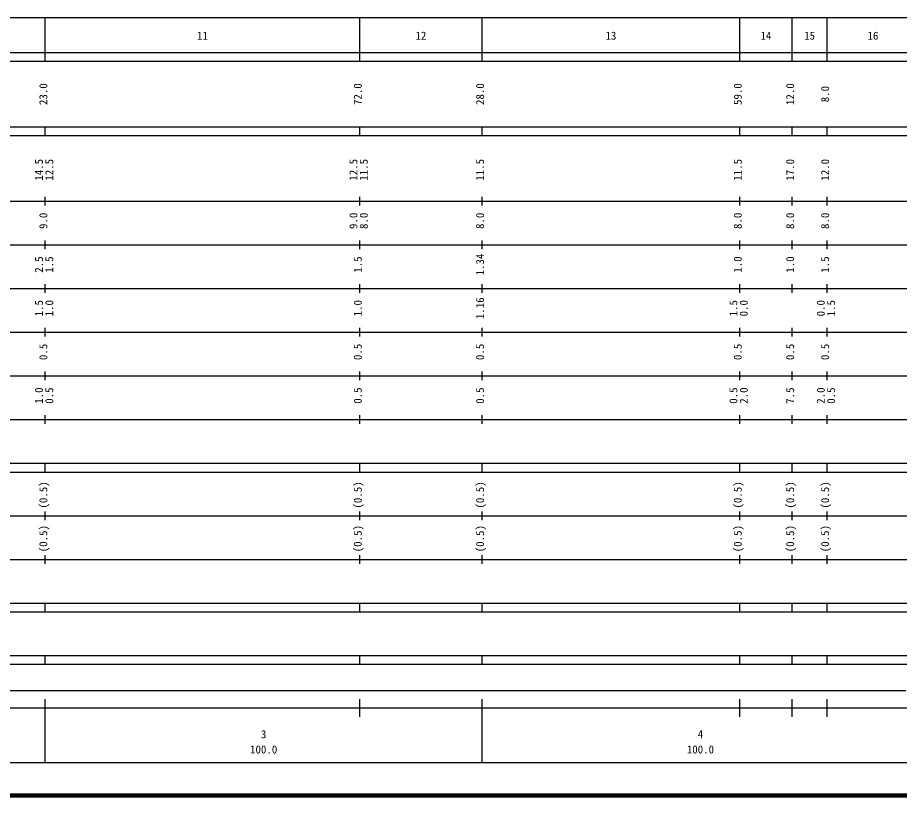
# Model space of a CAD drawing. Units: millimetres on the paper, enlarged 1000 times. Extents: x 40000 to 680000, y 20000 to 380000.
# Drawn here: x 261662 to 463542, y 20000 to 198000 of the extents above; entities that cross this region are included whole.
import ezdxf
from ezdxf.enums import TextEntityAlignment as Align

# ---------------------------------------------------------------- set-up
doc = ezdxf.new("R2010")
doc.units = ezdxf.units.MM
doc.header["$LTSCALE"] = 1000
doc.layers.add('M-TTL', color=2, linetype='Continuous', lineweight=140)
doc.layers.add('M-TTL-BAND', color=7, linetype='Continuous', lineweight=25)
doc.styles.add('ＭＳ ゴシック', font='')
doc.styles.get('ＭＳ ゴシック').set_extended_font_data('MS Gothic')

msp = doc.modelspace()

# ---------------------------------------------------------------- linework, layer by layer
at = {"layer": 'M-TTL'}
msp.add_line((40000, 20000), (680000, 20000), dxfattribs=at)
at = {"layer": 'M-TTL-BAND'}
for p, q in [((68000, 198000), (579000, 198000)), ((268000, 188000), (268000, 198000)), ((340000, 188000), (340000, 198000)), ((368000, 188000), (368000, 198000)), ((427000, 188000), (427000, 198000)), ((439000, 188000), (439000, 198000)), ((447000, 188000), (447000, 198000)), ((40000, 190000), (579000, 190000)), ((40000, 188000), (579000, 188000)), ((40000, 173000), (579000, 173000)), ((268000, 171000), (268000, 173000)), ((340000, 171000), (340000, 173000)), ((368000, 171000), (368000, 173000)), ((427000, 171000), (427000, 173000)), ((439000, 171000), (439000, 173000)), ((447000, 171000), (447000, 173000)), ((40000, 171000), (579000, 171000)), ((40000, 156000), (579000, 156000)), ((268000, 155000), (268000, 157000)), ((340000, 155000), (340000, 157000)), ((368000, 155000), (368000, 157000)), ((427000, 155000), (427000, 157000)), ((439000, 155000), (439000, 157000)), ((447000, 155000), (447000, 157000)), ((46000, 146000), (579000, 146000)), ((268000, 145000), (268000, 147000)), ((340000, 145000), (340000, 147000)), ((368000, 145000), (368000, 147000)), ((427000, 145000), (427000, 147000)), ((439000, 145000), (439000, 147000)), ((447000, 145000), (447000, 147000)), ((52000, 136000), (579000, 136000)), ((268000, 135000), (268000, 137000)), ((340000, 135000), (340000, 137000)), ((368000, 135000), (368000, 137000)), ((427000, 135000), (427000, 137000)), ((439000, 135000), (439000, 137000)), ((447000, 135000), (447000, 137000)), ((46000, 126000), (579000, 126000)), ((268000, 125000), (268000, 127000)), ((340000, 125000), (340000, 127000)), ((368000, 125000), (368000, 127000)), ((427000, 125000), (427000, 127000)), ((439000, 125000), (439000, 127000)), ((447000, 125000), (447000, 127000)), ((52000, 116000), (579000, 116000)), ((268000, 115000), (268000, 117000)), ((340000, 115000), (340000, 117000)), ((368000, 115000), (368000, 117000)), ((427000, 115000), (427000, 117000)), ((439000, 115000), (439000, 117000)), ((447000, 115000), (447000, 117000)), ((268000, 105000), (268000, 107000)), ((340000, 105000), (340000, 107000)), ((368000, 105000), (368000, 107000)), ((427000, 105000), (427000, 107000)), ((439000, 105000), (439000, 107000)), ((447000, 105000), (447000, 107000)), ((46000, 106000), (579000, 106000)), ((40000, 96000), (579000, 96000)), ((268000, 94000), (268000, 96000)), ((340000, 94000), (340000, 96000)), ((368000, 94000), (368000, 96000)), ((427000, 94000), (427000, 96000)), ((439000, 94000), (439000, 96000)), ((447000, 94000), (447000, 96000)), ((40000, 94000), (579000, 94000)), ((268000, 83000), (268000, 85000)), ((340000, 83000), (340000, 85000)), ((368000, 83000), (368000, 85000)), ((427000, 83000), (427000, 85000)), ((439000, 83000), (439000, 85000)), ((447000, 83000), (447000, 85000)), ((49000, 84000), (579000, 84000)), ((268000, 73000), (268000, 75000)), ((340000, 73000), (340000, 75000)), ((368000, 73000), (368000, 75000)), ((427000, 73000), (427000, 75000)), ((439000, 73000), (439000, 75000)), ((447000, 73000), (447000, 75000)), ((40000, 74000), (579000, 74000)), ((40000, 64000), (579000, 64000)), ((268000, 62000), (268000, 64000)), ((340000, 62000), (340000, 64000)), ((368000, 62000), (368000, 64000)), ((427000, 62000), (427000, 64000)), ((439000, 62000), (439000, 64000)), ((447000, 62000), (447000, 64000)), ((40000, 62000), (579000, 62000)), ((40000, 52000), (579000, 52000)), ((268000, 50000), (268000, 52000)), ((340000, 50000), (340000, 52000)), ((368000, 50000), (368000, 52000)), ((427000, 50000), (427000, 52000)), ((439000, 50000), (439000, 52000)), ((447000, 50000), (447000, 52000)), ((40000, 50000), (579000, 50000)), ((71000, 44000), (465000, 44000)), ((268000, 27500), (268000, 42000)), ((340000, 38000), (340000, 42000)), ((368000, 27500), (368000, 42000)), ((427000, 38000), (427000, 42000)), ((439000, 38000), (439000, 42000)), ((447000, 38000), (447000, 42000)), ((40000, 40000), (579000, 40000)), ((68000, 27500), (579000, 27500))]:
    msp.add_line(p, q, dxfattribs=at)

# ---------------------------------------------------------------- texts
at = {"layer": 'M-TTL-BAND', "style": 'ＭＳ ゴシック'}
for s, p in [('11', (302750, 192405)), ('12', (352750, 192405)), ('13', (396250, 192405)), ('14', (431750, 192405)), ('15', (441750, 192405)), ('16', (456250, 192405)), ('3', (317375, 32523)), ('4', (417375, 32523)), ('100.0', (314875, 29033)), ('100.0', (414875, 29033))]:
    msp.add_text(s, height=1833, dxfattribs=at).set_placement(p, align=Align.BOTTOM_LEFT)
for s, p in [('23.0', (269000, 178000)), ('72.0', (341000, 178000)), ('28.0', (369000, 178000)), ('59.0', (428000, 178000)), ('12.0', (440000, 178000)), ('8.0', (448000, 178625)), ('14.5', (268000, 160674)), ('12.5', (270370, 160674)), ('12.5', (340000, 160674)), ('11.5', (342370, 160674)), ('11.5', (369000, 160674)), ('11.5', (428000, 160674)), ('17.0', (440000, 160674)), ('12.0', (448000, 160674)), ('9.0', (269000, 149625)), ('9.0', (340000, 149625)), ('8.0', (342370, 149625)), ('8.0', (369000, 149625)), ('8.0', (428000, 149625)), ('8.0', (440000, 149625)), ('8.0', (448000, 149625)), ('1.34', (369000, 139000)), ('2.5', (268000, 139625)), ('1.5', (270370, 139625)), ('1.5', (341000, 139625)), ('1.0', (428000, 139625)), ('1.0', (440000, 139625)), ('1.5', (448000, 139625)), ('1.16', (369000, 129000)), ('1.5', (268000, 129625)), ('1.0', (270370, 129625)), ('1.0', (341000, 129625)), ('1.5', (427000, 129625)), ('0.0', (429370, 129625)), ('0.0', (447000, 129625)), ('1.5', (449370, 129625)), ('0.5', (269000, 119625)), ('0.5', (341000, 119625)), ('0.5', (369000, 119625)), ('0.5', (428000, 119625)), ('0.5', (440000, 119625)), ('0.5', (448000, 119625)), ('1.0', (268000, 109625)), ('0.5', (270370, 109625)), ('0.5', (341000, 109625)), ('0.5', (369000, 109625)), ('0.5', (427000, 109625)), ('2.0', (429370, 109625)), ('7.5', (440000, 109625)), ('2.0', (447000, 109625)), ('0.5', (449370, 109625)), ('(0.5)', (269000, 85639)), ('(0.5)', (341000, 85639)), ('(0.5)', (369000, 85639)), ('(0.5)', (428000, 85639)), ('(0.5)', (440000, 85639)), ('(0.5)', (448000, 85639)), ('(0.5)', (269000, 75639)), ('(0.5)', (341000, 75639)), ('(0.5)', (369000, 75639)), ('(0.5)', (428000, 75639)), ('(0.5)', (440000, 75639)), ('(0.5)', (448000, 75639))]:
    msp.add_text(s, height=1833, rotation=90, dxfattribs=at).set_placement(p, align=Align.BOTTOM_LEFT)

doc.saveas('drawing.dxf')
